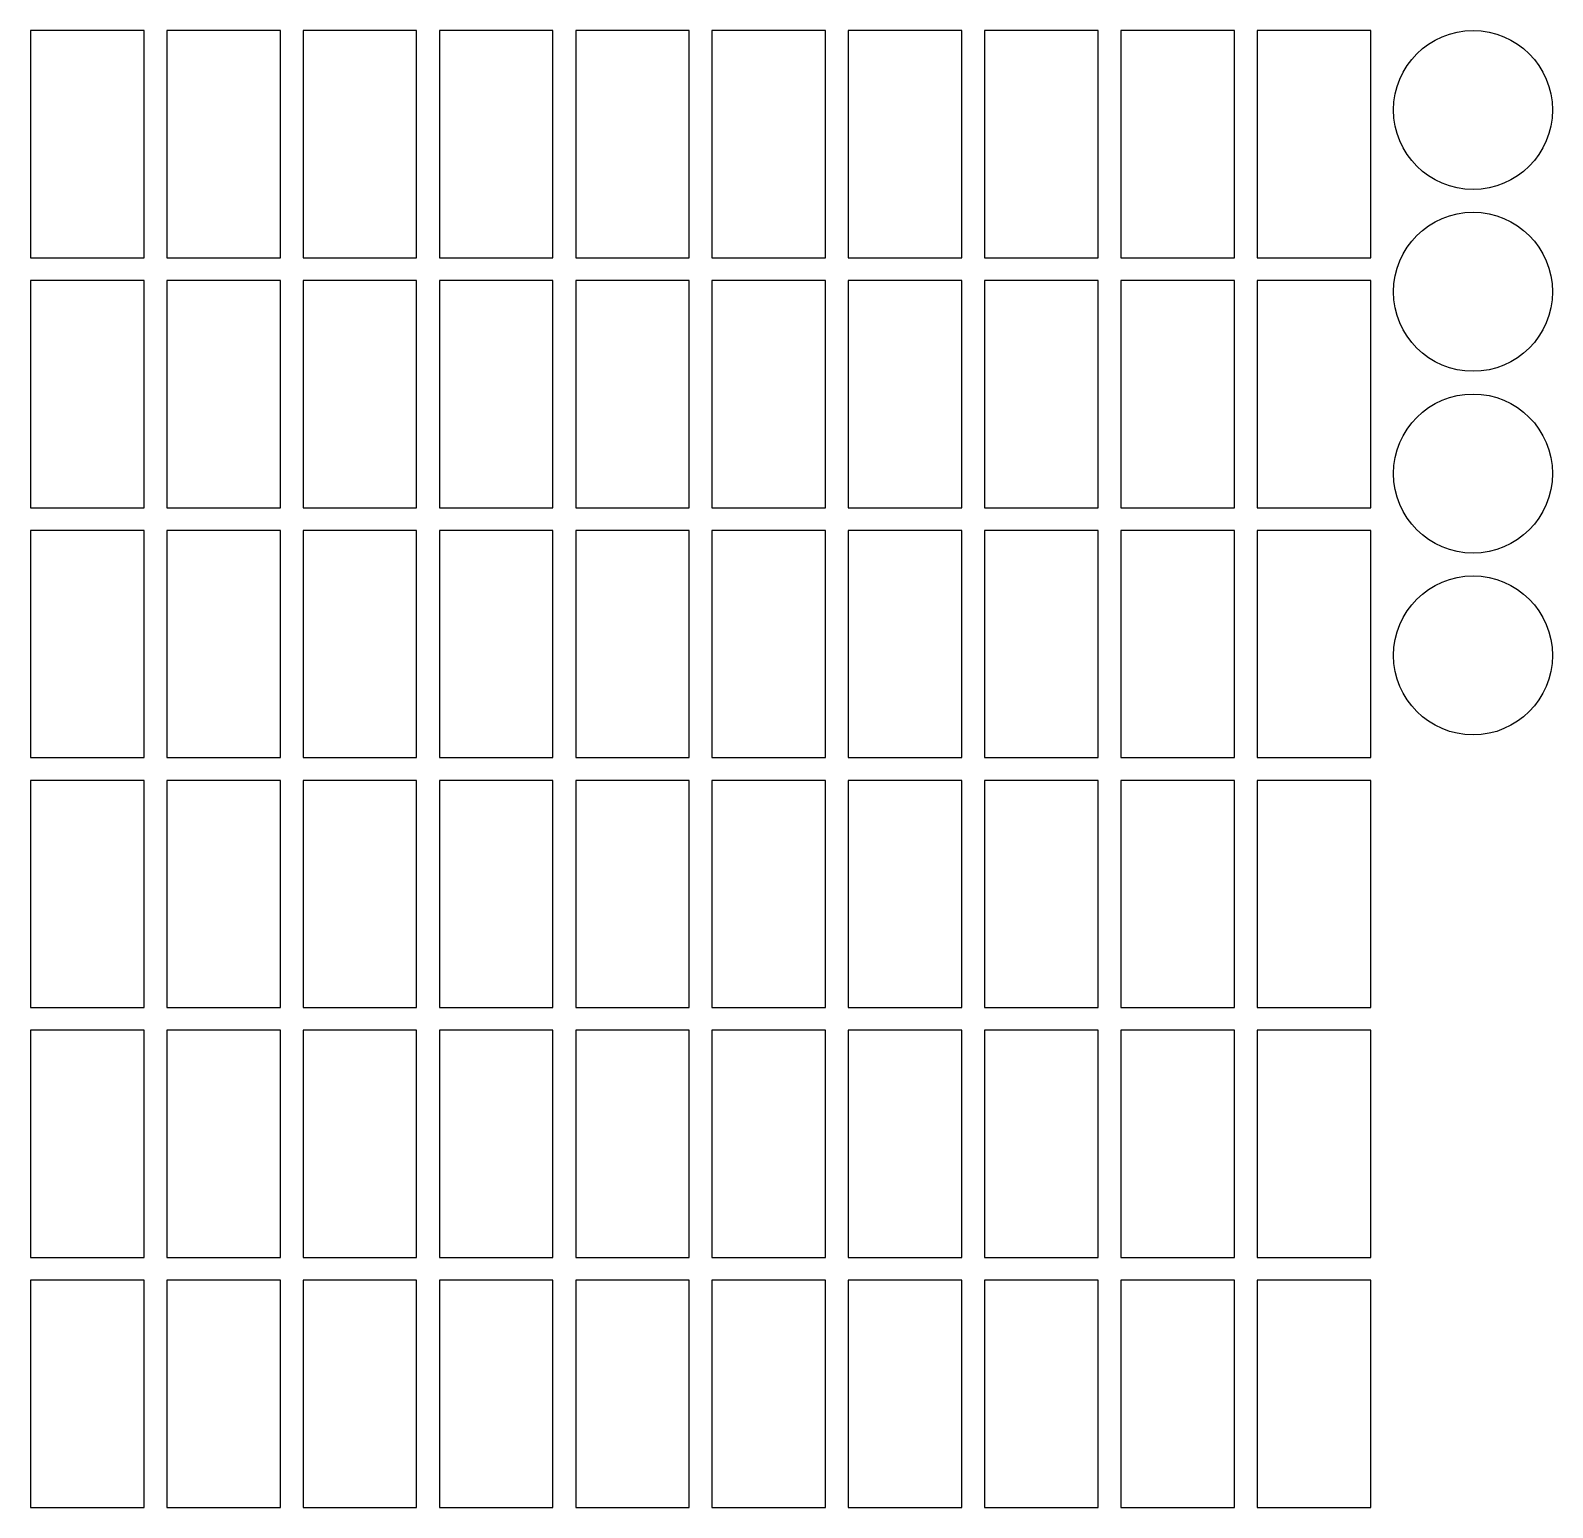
# Model space of a CAD drawing. Header units: metres. Extents: x 0 to 670, y 0 to 650.
import ezdxf

# ---------------------------------------------------------------- set-up
doc = ezdxf.new("R2010")
doc.units = ezdxf.units.M

msp = doc.modelspace()

# ---------------------------------------------------------------- linework, layer by layer
for points in [[(0, 550), (50, 550), (50, 650), (0, 650), (0, 550)], [(60, 550), (110, 550), (110, 650), (60, 650), (60, 550)], [(120, 550), (170, 550), (170, 650), (120, 650), (120, 550)], [(180, 550), (230, 550), (230, 650), (180, 650), (180, 550)], [(240, 550), (290, 550), (290, 650), (240, 650), (240, 550)], [(300, 550), (350, 550), (350, 650), (300, 650), (300, 550)], [(360, 550), (410, 550), (410, 650), (360, 650), (360, 550)], [(420, 550), (470, 550), (470, 650), (420, 650), (420, 550)], [(480, 550), (530, 550), (530, 650), (480, 650), (480, 550)], [(540, 550), (590, 550), (590, 650), (540, 650), (540, 550)], [(0, 440), (50, 440), (50, 540), (0, 540), (0, 440)], [(60, 440), (110, 440), (110, 540), (60, 540), (60, 440)], [(120, 440), (170, 440), (170, 540), (120, 540), (120, 440)], [(180, 440), (230, 440), (230, 540), (180, 540), (180, 440)], [(240, 440), (290, 440), (290, 540), (240, 540), (240, 440)], [(300, 440), (350, 440), (350, 540), (300, 540), (300, 440)], [(360, 440), (410, 440), (410, 540), (360, 540), (360, 440)], [(420, 440), (470, 440), (470, 540), (420, 540), (420, 440)], [(480, 440), (530, 440), (530, 540), (480, 540), (480, 440)], [(540, 440), (590, 440), (590, 540), (540, 540), (540, 440)], [(0, 330), (50, 330), (50, 430), (0, 430), (0, 330)], [(60, 330), (110, 330), (110, 430), (60, 430), (60, 330)], [(120, 330), (170, 330), (170, 430), (120, 430), (120, 330)], [(180, 330), (230, 330), (230, 430), (180, 430), (180, 330)], [(240, 330), (290, 330), (290, 430), (240, 430), (240, 330)], [(300, 330), (350, 330), (350, 430), (300, 430), (300, 330)], [(360, 330), (410, 330), (410, 430), (360, 430), (360, 330)], [(420, 330), (470, 330), (470, 430), (420, 430), (420, 330)], [(480, 330), (530, 330), (530, 430), (480, 430), (480, 330)], [(540, 330), (590, 330), (590, 430), (540, 430), (540, 330)], [(0, 220), (50, 220), (50, 320), (0, 320), (0, 220)], [(60, 220), (110, 220), (110, 320), (60, 320), (60, 220)], [(120, 220), (170, 220), (170, 320), (120, 320), (120, 220)], [(180, 220), (230, 220), (230, 320), (180, 320), (180, 220)], [(240, 220), (290, 220), (290, 320), (240, 320), (240, 220)], [(300, 220), (350, 220), (350, 320), (300, 320), (300, 220)], [(360, 220), (410, 220), (410, 320), (360, 320), (360, 220)], [(420, 220), (470, 220), (470, 320), (420, 320), (420, 220)], [(480, 220), (530, 220), (530, 320), (480, 320), (480, 220)], [(540, 220), (590, 220), (590, 320), (540, 320), (540, 220)], [(0, 110), (50, 110), (50, 210), (0, 210), (0, 110)], [(60, 110), (110, 110), (110, 210), (60, 210), (60, 110)], [(120, 110), (170, 110), (170, 210), (120, 210), (120, 110)], [(180, 110), (230, 110), (230, 210), (180, 210), (180, 110)], [(240, 110), (290, 110), (290, 210), (240, 210), (240, 110)], [(300, 110), (350, 110), (350, 210), (300, 210), (300, 110)], [(360, 110), (410, 110), (410, 210), (360, 210), (360, 110)], [(420, 110), (470, 110), (470, 210), (420, 210), (420, 110)], [(480, 110), (530, 110), (530, 210), (480, 210), (480, 110)], [(540, 110), (590, 110), (590, 210), (540, 210), (540, 110)], [(0, 0), (50, 0), (50, 100), (0, 100), (0, 0)], [(60, 0), (110, 0), (110, 100), (60, 100), (60, 0)], [(120, 0), (170, 0), (170, 100), (120, 100), (120, 0)], [(180, 0), (230, 0), (230, 100), (180, 100), (180, 0)], [(240, 0), (290, 0), (290, 100), (240, 100), (240, 0)], [(300, 0), (350, 0), (350, 100), (300, 100), (300, 0)], [(360, 0), (410, 0), (410, 100), (360, 100), (360, 0)], [(420, 0), (470, 0), (470, 100), (420, 100), (420, 0)], [(480, 0), (530, 0), (530, 100), (480, 100), (480, 0)], [(540, 0), (590, 0), (590, 100), (540, 100), (540, 0)]]:
    msp.add_lwpolyline(points)
for centre in [(635, 615), (635, 535), (635, 455), (635, 375)]:
    msp.add_circle(centre, 35)

doc.saveas('drawing.dxf')
